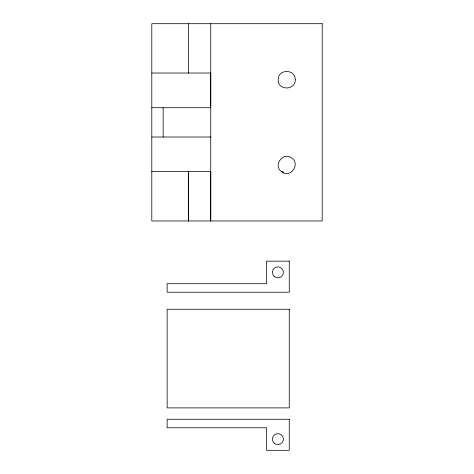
<?xml version="1.0" encoding="UTF-8"?>
<svg xmlns="http://www.w3.org/2000/svg" width="474" height="474" viewBox="0 0 474 474"><rect width="100%" height="100%" fill="white"/><g stroke="black" fill="none" stroke-linecap="round" stroke-linejoin="round"><path stroke-width="0.71" d="M151.798 73.02L210.729 73.02L210.729 107.722L151.798 107.722M151.798 137.004L210.729 137.004M151.798 171.653L210.729 171.653L210.729 220.973L210.729 23.7M281.438 171.653C290.201 179.107 301.215 163.637 291.309 157.789C282.777 151.733 272.917 165.574 281.438 171.653L283.15 171.653L283.15 172.672M188.362 23.7L188.362 73.014M163.157 107.722L163.157 137.004M188.362 171.653L188.362 220.973L188.362 171.653M295.213 79.348C296.197 90.812 277.207 90.812 278.191 79.348C278.208 68.884 295.201 68.884 295.213 79.348M322.202 23.7L151.798 23.7L151.798 220.973L322.202 220.973L322.202 23.7M289.264 261.168L266.548 261.168L266.548 283.695L167.138 283.695L167.138 292.215L289.264 292.215L289.264 261.168M289.264 309.255L167.138 309.255L167.138 407.889L289.264 407.889L289.264 309.255M289.264 419.253L167.138 419.253L167.138 427.773L266.548 427.773L266.548 450.3L289.264 450.3L289.264 419.253M274.025 276.218A5.487 5.487 0 0 0 283.203 273.753A5.487 5.487 0 0 0 276.484 267.034A5.487 5.487 0 0 0 274.025 276.218M274.025 443.012A5.487 5.487 0 0 0 283.203 440.553A5.487 5.487 0 0 0 276.484 433.834A5.487 5.487 0 0 0 274.025 443.012"/></g></svg>
